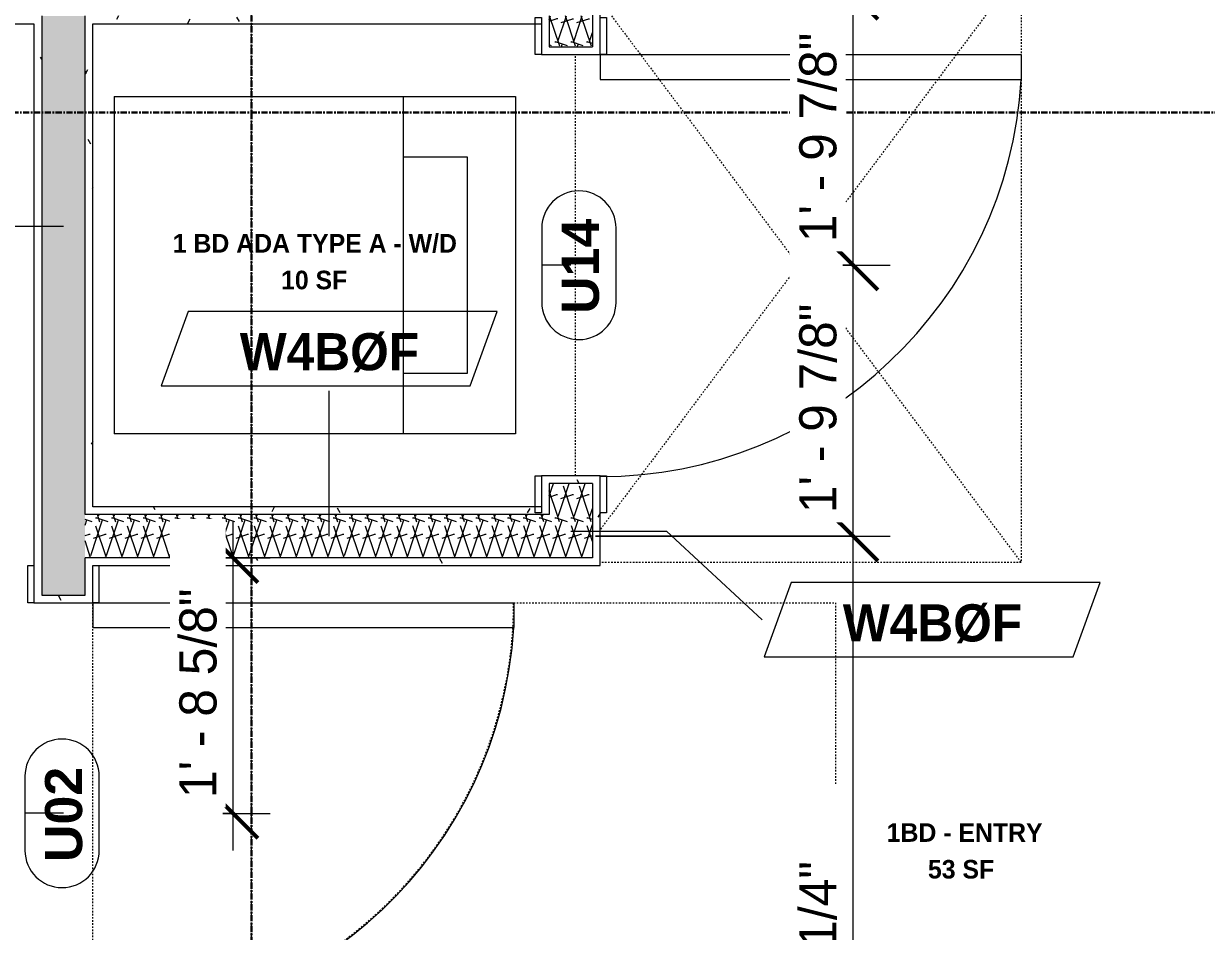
# Model space of a CAD drawing. Header units: inches. Extents: x -4058 to -1781, y 9814 to 12289.
# Drawn here: x -2845.7 to -2750.2, y 11781.1 to 11854.4 of the extents above; entities that cross this region are included whole.
import ezdxf

# ---------------------------------------------------------------- set-up
doc = ezdxf.new("R2010")
doc.units = ezdxf.units.IN
doc.header["$MEASUREMENT"] = 0
for name, pattern in [('Dash', [0.25, 0.125, -0.125]), ('Grid Line 1_2_', [0.875, 0.5, -0.125, 0.125, -0.125]), ('Grid Line 1_2__2_', [0.875, 0.5, -0.125, 0.125, -0.125])]:
    doc.linetypes.add(name, pattern=pattern)
for name, color, linetype, lineweight in [('0-1', 7, 'Continuous', 5), ('A-ANNO-DIMS', 211, 'Continuous', 9), ('A-ANNO-DIMS-32', 211, 'Continuous', 9), ('A-AREA-IDEN', 2, 'Continuous', 9), ('A-DOOR-2', 31, 'Continuous', 9), ('A-DOOR-FRAM', 31, 'Continuous', 9), ('A-DOOR-IDEN', 31, 'Continuous', 9), ('A-GENM', 5, 'Continuous', 9), ('A-GENM-2', 147, 'Dash', 9), ('A-WALL-2', 113, 'Continuous', 9), ('A-WALL-IDEN', 211, 'Continuous', 9), ('A-WALL-PATT-1', 9, 'Continuous', 9), ('P-SANR-FIXT', 6, 'Continuous', 9), ('S-GRID-1', 1, 'Grid Line 1_2_', 9), ('S-GRID-2', 1, 'Grid Line 1_2__2_', 30)]:
    doc.layers.add(name, color=color, linetype=linetype, lineweight=lineweight)
doc.styles.add('Arial_B', font='arialbd.ttf', dxfattribs={"height": 3})
doc.styles.add('Century Gothic', font='ufonts.com_century-gothic.ttf', dxfattribs={"height": 3})
doc.styles.add('Century Gothic_B', font='GOTHICB.TTF', dxfattribs={"height": 1.5})
doc.styles.add('Century Gothic_B_1', font='GOTHICB.TTF', dxfattribs={"height": 3})
doc.dimstyles.new('THE_DIMENSION_STRING_6', dxfattribs={"dimscale": 12, "dimtxt": 3.132505, "dimasz": 0.333333, "dimexe": 0.25, "dimexo": 0.166667, "dimgap": 0.041667, "dimtad": 1, "dimdec": 4, "dimrnd": 0.0625, "dimzin": 3, "dimdsep": 46, "dimlunit": 4, "dimtxsty": 'Century Gothic', "dimblk1": 'OBLIQUE', "dimblk2": 'OBLIQUE', "dimsah": 1, "dimcen": 0.09, "dimdle": 0.25, "dimazin": 0, "dimtfac": 1, "dimtdec": 4, "dimtix": 1, "dimtmove": 0, "dimatfit": 3, "dimfxl": 1, "dimtvp": 1, "dimtfill": 1, "dimfrac": 2, "dimtolj": 1, "dimtzin": 0, "dimarcsym": 2})
pattern_1 = [(0, (0, 0), (10.24, 2.56), [0.422, -7.258, 0.422, -7.258, -40.96]), (0, (0, 0), (10.24, 2.56), [-15.36, 0.422, -14.938, 0.422, -7.258, -17.92]), (0, (0, 0), (10.24, 2.56), [-38.4, 0.422, -4.698, 0.422, -12.378]), (120, (3.84, 1.28), (-7.33702503, 7.58810013), [0.422, -7.258, 0.422, -7.258, -40.96]), (120, (3.84, 1.28), (-7.33702503, 7.58810013), [-15.36, 0.422, -14.938, 0.422, -7.258, -17.92]), (120, (3.84, 1.28), (-7.33702503, 7.58810013), [-38.4, 0.422, -4.698, 0.422, -12.378]), (240, (5.12, 6.4), (-2.90297497, -10.14810013), [0.422, -7.258, 0.422, -7.258, -40.96]), (240, (5.12, 6.4), (-2.90297497, -10.14810013), [-15.36, 0.422, -14.938, 0.422, -7.258, -17.92]), (240, (5.12, 6.4), (-2.90297497, -10.14810013), [-38.4, 0.422, -4.698, 0.422, -12.378])]
pattern_2 = [(161.57, (0.16, 0.16), (-1.279773737, -0.000426766), [0, -9.107, 1.011, 0]), (18.43, (-0.16, 0.16), (-1.279773737, 0.000426766), [0, -9.107, 1.011, 0]), (108.43, (0.16, 0.16), (0.639452382, -3.199964008), [3.035, -7.083]), (71.57, (-0.16, 0.16), (0.639452382, 3.199964008), [3.035, -7.083])]

# ---------------------------------------------------------------- blocks, each defined once
blk = doc.blocks.new('CTR - 1st Phase - Shell_rvt-1-UNIT PLANS - 2ND FLOOR')
at = {"layer": 'S-GRID-1'}
for p, q in [((-2827.324, 9836.18), (-2827.324, 12272.999)), ((-1781.273, 11847.189), (-4041.78, 11847.189))]:
    blk.add_line(p, q, dxfattribs=at)
blk = doc.blocks.new('CTR - 1st Phase - Structure_rvt-1-UNIT PLANS - 2ND FLOOR')
at = {"layer": 'S-GRID-2'}
for p, q in [((-2827.324, 9814.027), (-2827.324, 12247.501)), ((-1781.273, 11847.189), (-4041.78, 11847.189))]:
    blk.add_line(p, q, dxfattribs=at)
blk = doc.blocks.new('SWING - SINGLE - FLUSH - SWING - FLUSH - 2-10 x 6-8 - PRIVACY-3983845-UNIT PLANS - 2ND FLOOR')
at = {"layer": 'A-DOOR-2'}
for p, q in [((15, -2.375), (15, -36.383)), ((17, -2.375), (15, -2.375)), ((17, -2.375), (17, -36.383)), ((17, -36.383), (15, -36.383))]:
    blk.add_line(p, q, dxfattribs=at)
blk.add_arc((17, -2.375), 34.067, 180, 266.63431, dxfattribs=at)
at = {"layer": 'A-DOOR-FRAM'}
for p, q in [((-20, 2.375), (-20, 2.875)), ((-20, 2.875), (-17, 2.875)), ((-17, 2.875), (-17, 2.375)), ((17, 2.375), (17, 2.875)), ((17, 2.875), (20, 2.875)), ((20, 2.875), (20, 2.375)), ((-17, 2.375), (-20, 2.375)), ((20, 2.375), (17, 2.375)), ((-20, -2.375), (-17, -2.375)), ((-20, -2.875), (-20, -2.375)), ((-17, -2.375), (-17, -2.875)), ((17, -2.375), (20, -2.375)), ((17, -2.875), (17, -2.375)), ((20, -2.375), (20, -2.875)), ((-17, -2.875), (-20, -2.875)), ((20, -2.875), (17, -2.875))]:
    blk.add_line(p, q, dxfattribs=at)
blk = doc.blocks.new('OD_ADA Clearances - _a_ Front Approach_ Pull Side - 18_-3244727-UNIT PLANS - 2ND FLOOR')
at = {"layer": 'A-GENM-2'}
for p, q in [((-34, 0.5), (-34, 60)), ((-34, 60), (0, 60)), ((0, 60), (18, 60)), ((0, 60), (0, 0.5)), ((18, 60), (18, 0)), ((9.753, 58), (8.247, 58)), ((8.247, 58), (8.247, 54)), ((9.753, 58), (9.753, 54)), ((6.833, 55.414), (6.03, 54.267)), ((8.247, 54), (6.833, 55.414)), ((9.753, 54), (11.167, 55.414)), ((11.167, 55.414), (11.97, 54.267)), ((6.03, 54.267), (9, 51.298)), ((11.97, 54.267), (9, 51.298)), ((-34, 0.5), (-34, 34)), ((0, 0), (-34, 0))]:
    blk.add_line(p, q, dxfattribs=at)
blk.add_arc((-34, 0), 34, 360, 90, dxfattribs=at)
blk = doc.blocks.new('SWING - SINGLE - FLUSH - SWING - FLUSH - 2-10 x 6-8 - PASSAGE-3983843-UNIT PLANS - 2ND FLOOR')
at = {"layer": 'A-DOOR-2'}
for p, q in [((15, -2.375), (15, -36.383)), ((17, -2.375), (15, -2.375)), ((17, -2.375), (17, -36.383)), ((17, -36.383), (15, -36.383))]:
    blk.add_line(p, q, dxfattribs=at)
blk.add_arc((17, -2.375), 34.067, 180, 266.63431, dxfattribs=at)
at = {"layer": 'A-DOOR-FRAM'}
for p, q in [((-20, 2.375), (-20, 2.875)), ((-20, 2.875), (-17, 2.875)), ((-17, 2.875), (-17, 2.375)), ((17, 2.375), (17, 2.875)), ((17, 2.875), (20, 2.875)), ((20, 2.875), (20, 2.375)), ((-17, 2.375), (-20, 2.375)), ((20, 2.375), (17, 2.375)), ((-20, -2.375), (-17, -2.375)), ((-20, -2.875), (-20, -2.375)), ((-17, -2.375), (-17, -2.875)), ((17, -2.375), (20, -2.375)), ((17, -2.875), (17, -2.375)), ((20, -2.375), (20, -2.875)), ((-17, -2.875), (-20, -2.875)), ((20, -2.875), (17, -2.875))]:
    blk.add_line(p, q, dxfattribs=at)
blk = doc.blocks.new('ADA Clearances - 36_x48_-V107-UNIT PLANS - 2ND FLOOR')
at = {"layer": 'A-GENM-2'}
for p, q in [((18, 24), (-16, -21.333)), ((-16, 24), (18, 24)), ((18, 24), (18, -24)), ((-16, 21.333), (18, -24)), ((-18, -17), (-18, 17)), ((18, -24), (-16, -24))]:
    blk.add_line(p, q, dxfattribs=at)
blk = doc.blocks.new('Stacked Washer and Dryer - 26_x25_ - Private-1352637-UNIT PLANS - 2ND FLOOR')
at = {"layer": 'P-SANR-FIXT'}
for p, q in [((0, 13.625), (32.4375, 13.625)), ((0, 13.625), (0, -13.625)), ((23.34375, 13.625), (23.34375, -13.625)), ((32.4375, 13.625), (32.4375, -13.625)), ((23.34375, 8.75), (28.53125, 8.75)), ((28.53125, 8.75), (28.53125, -8.75)), ((28.53125, -8.75), (23.34375, -8.75)), ((32.4375, -13.625), (0, -13.625))]:
    blk.add_line(p, q, dxfattribs=at)
blk = doc.blocks.new('Door Tag - Type Mark-2601225-UNIT PLANS - 2ND FLOOR')
at = {"layer": 'A-DOOR-IDEN'}
for p, q in [((0.09375, 0.09375), (-0.09375, 0.09375)), ((-0.09375, -0.09375), (0.09375, -0.09375))]:
    blk.add_line(p, q, dxfattribs=at)
for centre, start, end in [((-0.09375, 0), 90, 270), ((0.09375, 0), 270, 90)]:
    blk.add_arc(centre, 0.09375, start, end, dxfattribs=at)
blk = doc.blocks.new('Wall Tag - Arch Wall-3956453-UNIT PLANS - 2ND FLOOR')
at = {"layer": 'A-WALL-IDEN'}
for p, q in [((-0.3561, 0.0937), (-0.4244, -0.0937)), ((0.4244, 0.0937), (-0.3561, 0.0937)), ((0.3561, -0.0937), (0.4244, 0.0937)), ((-0.4244, -0.0937), (0.3561, -0.0937))]:
    blk.add_line(p, q, dxfattribs=at)
blk = doc.blocks.new('DIMBLOCK1373-UNIT PLANS - 2ND FLOOR')
at = {"layer": 'A-ANNO-DIMS-32', "lineweight": 50}
for p, q in [((-2778.734, 11812.989), (-2780.734, 11814.989)), ((-2778.734, 11812.989), (-2776.734, 11810.989)), ((-2778.734, 11742.739), (-2780.734, 11744.739)), ((-2778.734, 11742.739), (-2776.734, 11740.739))]:
    blk.add_line(p, q, dxfattribs=at)
at = {"layer": 'A-ANNO-DIMS-32'}
for p, q in [((-2799.524, 11812.989), (-2775.734, 11812.989)), ((-2778.734, 11812.989), (-2799.524, 11812.989)), ((-2778.734, 11739.739), (-2778.734, 11812.989)), ((-2791.274, 11742.739), (-2775.734, 11742.739)), ((-2778.734, 11742.739), (-2791.274, 11742.739))]:
    blk.add_line(p, q, dxfattribs=at)
at = {"layer": 'A-ANNO-DIMS-32', "color": 0, "insert": (-2783.079, 11767.622), "char_height": 3, "width": 24.5827, "attachment_point": 1, "rotation": 90, "line_spacing_factor": 0.984502, "style": 'Century Gothic', "bg_fill": 3, "box_fill_scale": 1.25, "bg_fill_color": 256, "bg_fill_true_color": 13158600, "bg_fill_transparency": 0}
blk.add_mtext('5\' - 10 1/4"', dxfattribs=at)
blk = doc.blocks.new('_Oblique')
at = {"color": 0, "linetype": 'ByBlock', "lineweight": -2}
blk.add_line((-0.5, -0.5), (0.5, 0.5), dxfattribs=at)
blk = doc.blocks.new('DIMBLOCK1374-UNIT PLANS - 2ND FLOOR')
at = {"layer": 'A-ANNO-DIMS-32', "lineweight": 50}
for p, q in [((-2778.734, 11834.864), (-2780.734, 11836.864)), ((-2778.734, 11834.864), (-2776.734, 11832.864)), ((-2778.734, 11812.989), (-2780.734, 11814.989)), ((-2778.734, 11812.989), (-2776.734, 11810.989))]:
    blk.add_line(p, q, dxfattribs=at)
at = {"layer": 'A-ANNO-DIMS-32'}
for p, q in [((-2779.562, 11834.864), (-2775.734, 11834.864)), ((-2778.734, 11834.864), (-2779.562, 11834.864)), ((-2778.734, 11812.989), (-2778.734, 11834.864)), ((-2799.524, 11812.989), (-2775.734, 11812.989)), ((-2778.734, 11812.989), (-2799.524, 11812.989))]:
    blk.add_line(p, q, dxfattribs=at)
at = {"layer": 'A-ANNO-DIMS-32', "color": 0, "insert": (-2783.079, 11814.853), "char_height": 3, "width": 21.77837, "attachment_point": 1, "rotation": 90, "line_spacing_factor": 0.984502, "style": 'Century Gothic', "bg_fill": 3, "box_fill_scale": 1.25, "bg_fill_color": 256, "bg_fill_true_color": 13158600, "bg_fill_transparency": 0}
blk.add_mtext('1\' - 9 7/8"', dxfattribs=at)
blk = doc.blocks.new('DIMBLOCK1375-UNIT PLANS - 2ND FLOOR')
at = {"layer": 'A-ANNO-DIMS-32', "lineweight": 50}
for p, q in [((-2778.734, 11856.739), (-2780.734, 11858.739)), ((-2778.734, 11856.739), (-2776.734, 11854.739)), ((-2778.734, 11834.864), (-2780.734, 11836.864)), ((-2778.734, 11834.864), (-2776.734, 11832.864))]:
    blk.add_line(p, q, dxfattribs=at)
at = {"layer": 'A-ANNO-DIMS-32'}
for p, q in [((-2799.524, 11856.739), (-2775.734, 11856.739)), ((-2778.734, 11856.739), (-2799.524, 11856.739)), ((-2778.734, 11834.864), (-2778.734, 11856.739)), ((-2779.562, 11834.864), (-2775.734, 11834.864)), ((-2778.734, 11834.864), (-2779.562, 11834.864))]:
    blk.add_line(p, q, dxfattribs=at)
at = {"layer": 'A-ANNO-DIMS-32', "color": 0, "insert": (-2783.079, 11836.728), "char_height": 3, "width": 21.77837, "attachment_point": 1, "rotation": 90, "line_spacing_factor": 0.984502, "style": 'Century Gothic', "bg_fill": 3, "box_fill_scale": 1.25, "bg_fill_color": 256, "bg_fill_true_color": 13158600, "bg_fill_transparency": 0}
blk.add_mtext('1\' - 9 7/8"', dxfattribs=at)
blk = doc.blocks.new('DIMBLOCK1382-UNIT PLANS - 2ND FLOOR')
at = {"layer": 'A-ANNO-DIMS-32', "lineweight": 50}
for p, q in [((-2861.108, 11856.739), (-2863.108, 11858.739)), ((-2861.108, 11856.739), (-2859.108, 11854.739)), ((-2861.108, 11790.614), (-2863.108, 11792.614)), ((-2861.108, 11790.614), (-2859.108, 11788.614))]:
    blk.add_line(p, q, dxfattribs=at)
at = {"layer": 'A-ANNO-DIMS-32'}
for p, q in [((-2860.28, 11856.739), (-2864.108, 11856.739)), ((-2861.108, 11856.739), (-2861.108, 11790.614)), ((-2861.108, 11856.739), (-2860.28, 11856.739)), ((-2847.399, 11790.614), (-2864.108, 11790.614)), ((-2861.108, 11790.614), (-2847.399, 11790.614))]:
    blk.add_line(p, q, dxfattribs=at)
at = {"layer": 'A-ANNO-DIMS-32', "color": 0, "insert": (-2865.454, 11814.603), "char_height": 3, "width": 21.77837, "attachment_point": 1, "rotation": 90, "line_spacing_factor": 0.984502, "style": 'Century Gothic', "bg_fill": 3, "box_fill_scale": 1.25, "bg_fill_color": 256, "bg_fill_true_color": 13158600, "bg_fill_transparency": 0}
blk.add_mtext('5\' - 6 1/8"', dxfattribs=at)
blk = doc.blocks.new('DIMBLOCK1383-UNIT PLANS - 2ND FLOOR')
at = {"layer": 'A-ANNO-DIMS-32', "lineweight": 50}
for p, q in [((-2861.108, 11790.614), (-2863.108, 11792.614)), ((-2861.108, 11790.614), (-2859.108, 11788.614)), ((-2861.108, 11751.739), (-2863.108, 11753.739)), ((-2861.108, 11751.739), (-2859.108, 11749.739))]:
    blk.add_line(p, q, dxfattribs=at)
at = {"layer": 'A-ANNO-DIMS-32'}
for p, q in [((-2847.399, 11790.614), (-2864.108, 11790.614)), ((-2861.108, 11790.614), (-2861.108, 11751.739)), ((-2861.108, 11790.614), (-2847.399, 11790.614)), ((-2844.524, 11751.739), (-2864.108, 11751.739)), ((-2861.108, 11751.739), (-2844.524, 11751.739))]:
    blk.add_line(p, q, dxfattribs=at)
at = {"layer": 'A-ANNO-DIMS-32', "color": 0, "insert": (-2865.454, 11762.103), "char_height": 3, "width": 21.77837, "attachment_point": 1, "rotation": 90, "line_spacing_factor": 0.984502, "style": 'Century Gothic', "bg_fill": 3, "box_fill_scale": 1.25, "bg_fill_color": 256, "bg_fill_true_color": 13158600, "bg_fill_transparency": 0}
blk.add_mtext('3\' - 2 7/8"', dxfattribs=at)
blk = doc.blocks.new('DIMBLOCK1387-UNIT PLANS - 2ND FLOOR')
at = {"layer": 'A-ANNO-DIMS-32'}
for p, q in [((-2828.808, 11787.614), (-2828.808, 11814.239)), ((-2829.637, 11811.239), (-2825.808, 11811.239)), ((-2828.808, 11811.239), (-2829.637, 11811.239)), ((-2829.637, 11790.614), (-2825.808, 11790.614)), ((-2828.808, 11790.614), (-2829.637, 11790.614))]:
    blk.add_line(p, q, dxfattribs=at)
at = {"layer": 'A-ANNO-DIMS-32', "lineweight": 50}
for p, q in [((-2828.808, 11811.239), (-2830.808, 11813.239)), ((-2828.808, 11811.239), (-2826.808, 11809.239)), ((-2828.808, 11790.614), (-2830.808, 11792.614)), ((-2828.808, 11790.614), (-2826.808, 11788.614))]:
    blk.add_line(p, q, dxfattribs=at)
at = {"layer": 'A-ANNO-DIMS-32', "color": 0, "insert": (-2833.154, 11791.853), "char_height": 3, "width": 21.77837, "attachment_point": 1, "rotation": 90, "line_spacing_factor": 0.984502, "style": 'Century Gothic', "bg_fill": 3, "box_fill_scale": 1.25, "bg_fill_color": 256, "bg_fill_true_color": 13158600, "bg_fill_transparency": 0}
blk.add_mtext('1\' - 8 5/8"', dxfattribs=at)
blk = doc.blocks.new('DIMBLOCK1398-UNIT PLANS - 2ND FLOOR')
at = {"layer": 'A-ANNO-DIMS-32'}
for p, q in [((-2652.93, 11721.739), (-2652.93, 12113.339)), ((-2784.215, 12110.339), (-2649.93, 12110.339)), ((-2652.93, 12110.339), (-2784.215, 12110.339)), ((-2692.199, 11724.739), (-2649.93, 11724.739)), ((-2652.93, 11724.739), (-2692.199, 11724.739))]:
    blk.add_line(p, q, dxfattribs=at)
at = {"layer": 'A-ANNO-DIMS-32', "lineweight": 50}
for p, q in [((-2652.93, 12110.339), (-2654.93, 12112.339)), ((-2652.93, 12110.339), (-2650.93, 12108.339)), ((-2652.93, 11724.739), (-2654.93, 11726.739)), ((-2652.93, 11724.739), (-2650.93, 11722.739))]:
    blk.add_line(p, q, dxfattribs=at)
at = {"layer": 'A-ANNO-DIMS-32', "color": 0, "insert": (-2657.275, 11907.297), "char_height": 3, "width": 24.5827, "attachment_point": 1, "rotation": 90, "line_spacing_factor": 0.984502, "style": 'Century Gothic', "bg_fill": 3, "box_fill_scale": 1.25, "bg_fill_color": 256, "bg_fill_true_color": 13158600, "bg_fill_transparency": 0}
blk.add_mtext('32\' - 1 5/8"', dxfattribs=at)

msp = doc.modelspace()

# ---------------------------------------------------------------- hatches: boundary and pattern name
at = {"layer": 'A-WALL-PATT-1'}
h = msp.add_hatch(dxfattribs=at)
h.set_pattern_fill('FP_1', color=256, style=0, pattern_type=2)
h.set_pattern_definition(pattern_1)
h.paths.add_polyline_path([(-2799.14874, 11811.2394), (-2799.14874, 11817.8644), (-2801.52374, 11817.8644), (-2801.52374, 11817.2394), (-2799.77374, 11817.2394), (-2799.77374, 11811.2394)], flags=0)
h.paths.add_polyline_path([(-2799.14874, 11851.8644), (-2799.14874, 11858.4894), (-2799.77374, 11858.4894), (-2799.77374, 11852.4894), (-2801.52374, 11852.4894), (-2801.52374, 11851.8644)], flags=0)
h = msp.add_hatch(dxfattribs=at)
h.set_pattern_fill('FP_1', color=256, style=0, pattern_type=2)
h.set_pattern_definition(pattern_1)
h.paths.add_polyline_path([(-2803.89874, 11854.3644), (-2803.27374, 11854.3644), (-2803.27374, 11854.9894), (-2840.77374, 11854.9894), (-2840.77374, 11854.3644), (-2808.57421, 11854.3644)], flags=0)
h.paths.add_polyline_path([(-2844.27374, 11854.3644), (-2844.27374, 11854.9894), (-2858.21124, 11854.9894), (-2858.21124, 11856.7394), (-2858.83624, 11856.7394), (-2858.83624, 11854.3644), (-2844.89874, 11854.3644)], flags=0)
h.paths.add_polyline_path([(-2892.83624, 11854.3644), (-2892.83624, 11856.7394), (-2893.46124, 11856.7394), (-2893.46124, 11854.9894), (-2931.08624, 11854.9894), (-2931.08624, 11854.3644), (-2894.35702, 11854.3644)], flags=0)
h = msp.add_hatch(dxfattribs=at)
h.set_pattern_fill('FP_1', color=256, style=0, pattern_type=2)
h.set_pattern_definition(pattern_1)
h.paths.add_polyline_path([(-2844.27374, 11724.7394), (-2844.27374, 11772.9894), (-2842.52374, 11772.9894), (-2842.52374, 11773.6144), (-2844.89874, 11773.6144), (-2844.89874, 11724.7394)], flags=0)
h.paths.add_polyline_path([(-2842.52374, 11807.6144), (-2842.52374, 11808.2394), (-2844.27374, 11808.2394), (-2844.27374, 11854.3644), (-2844.89874, 11854.3644), (-2844.89874, 11807.6144), (-2842.88734, 11807.6144)], flags=0)
h = msp.add_hatch(dxfattribs=at)
h.set_pattern_fill('FP_5', color=256, style=0, pattern_type=2)
h.set_pattern_definition(pattern_2)
h.paths.add_polyline_path([(-2842.52374, 11724.7394), (-2840.77374, 11724.7394), (-2840.77374, 11772.9894), (-2844.27374, 11772.9894), (-2844.27374, 11724.7394), (-2842.88734, 11724.7394)], flags=0)
h.paths.add_polyline_path([(-2840.77374, 11808.2394), (-2840.77374, 11854.9894), (-2844.27374, 11854.9894), (-2844.27374, 11808.2394), (-2842.52374, 11808.2394)], flags=0)
h = msp.add_hatch(dxfattribs=at)
h.set_pattern_fill('FP_1', color=256, style=0, pattern_type=2)
h.set_pattern_definition(pattern_1)
h.paths.add_polyline_path([(-2840.14874, 11724.7394), (-2840.14874, 11749.9894), (-2840.77374, 11749.9894), (-2840.77374, 11724.7394)], flags=0)
h.paths.add_polyline_path([(-2840.77374, 11753.4894), (-2840.14874, 11753.4894), (-2840.14874, 11773.6144), (-2842.52374, 11773.6144), (-2842.52374, 11772.9894), (-2840.77374, 11772.9894), (-2840.77374, 11754.37845)], flags=0)
h.paths.add_polyline_path([(-2840.14874, 11807.6144), (-2840.14874, 11811.2394), (-2840.77374, 11811.2394), (-2840.77374, 11808.2394), (-2842.52374, 11808.2394), (-2842.52374, 11807.6144)], flags=0)
h.paths.add_polyline_path([(-2840.77374, 11814.7394), (-2840.14874, 11814.7394), (-2840.14874, 11854.3644), (-2840.77374, 11854.3644), (-2840.77374, 11829.20611)], flags=0)
h = msp.add_hatch(dxfattribs=at)
h.set_pattern_fill('FP_5', color=256, style=0, pattern_type=2)
h.set_pattern_definition(pattern_2)
h.paths.add_polyline_path([(-2799.77374, 11814.7394), (-2799.77374, 11817.2394), (-2803.27374, 11817.2394), (-2803.27374, 11814.7394)], flags=0)
h.paths.add_polyline_path([(-2799.77374, 11852.4894), (-2799.77374, 11854.9894), (-2803.27374, 11854.9894), (-2803.27374, 11852.4894), (-2801.52374, 11852.4894)], flags=0)
h = msp.add_hatch(dxfattribs=at)
h.set_pattern_fill('FP_1', color=256, style=0, pattern_type=2)
h.set_pattern_definition(pattern_1)
h.paths.add_polyline_path([(-2840.14874, 11814.7394), (-2803.27374, 11814.7394), (-2803.27374, 11815.3644), (-2840.14874, 11815.3644)], flags=0)
h = msp.add_hatch(dxfattribs=at)
h.set_pattern_fill('FP_5', color=256, style=0, pattern_type=2)
h.set_pattern_definition(pattern_2)
h.paths.add_polyline_path([(-2799.77374, 11811.2394), (-2799.77374, 11814.7394), (-2840.77374, 11814.7394), (-2840.77374, 11811.2394), (-2808.57421, 11811.2394)], flags=0)
h = msp.add_hatch(dxfattribs=at)
h.set_pattern_fill('FP_1', color=256, style=0, pattern_type=2)
h.set_pattern_definition(pattern_1)
h.paths.add_polyline_path([(-2840.14874, 11810.6144), (-2799.14874, 11810.6144), (-2799.14874, 11811.2394), (-2840.14874, 11811.2394)], flags=0)

# ---------------------------------------------------------------- linework, layer by layer
at = {"layer": 'A-DOOR-IDEN'}
for p, q in [((-2801.52374, 11834.8644), (-2803.8769, 11834.8644)), ((-2842.52374, 11790.6144), (-2845.62348, 11790.6144))]:
    msp.add_line(p, q, dxfattribs=at)
at = {"layer": 'A-WALL-2'}
for p, q in [((-2799.14874, 11851.8644), (-2799.14874, 11859.1144)), ((-2799.77374, 11858.4894), (-2799.77374, 11852.4894)), ((-2858.83624, 11854.3644), (-2844.89874, 11854.3644)), ((-2844.89874, 11854.3644), (-2844.89874, 11807.6144)), ((-2844.27374, 11854.9894), (-2844.27374, 11808.2394)), ((-2840.77374, 11814.7394), (-2840.77374, 11854.9894)), ((-2840.14874, 11854.3644), (-2803.89874, 11854.3644)), ((-2840.14874, 11815.3644), (-2840.14874, 11854.3644)), ((-2803.89874, 11854.3644), (-2803.89874, 11851.8644)), ((-2803.27374, 11854.9894), (-2803.27374, 11852.4894)), ((-2803.27374, 11852.4894), (-2799.77374, 11852.4894)), ((-2803.89874, 11851.8644), (-2799.14874, 11851.8644)), ((-2803.89874, 11817.8644), (-2803.89874, 11815.3644)), ((-2799.14874, 11817.8644), (-2803.89874, 11817.8644)), ((-2803.27374, 11817.2394), (-2803.27374, 11814.7394)), ((-2799.77374, 11817.2394), (-2803.27374, 11817.2394)), ((-2799.77374, 11817.2394), (-2799.77374, 11811.2394)), ((-2799.14874, 11810.6144), (-2799.14874, 11817.8644)), ((-2803.89874, 11815.3644), (-2840.14874, 11815.3644)), ((-2803.27374, 11814.7394), (-2840.77374, 11814.7394)), ((-2799.77374, 11811.2394), (-2840.77374, 11811.2394)), ((-2840.77374, 11808.2394), (-2840.77374, 11811.2394)), ((-2840.14874, 11810.6144), (-2799.14874, 11810.6144)), ((-2840.14874, 11807.6144), (-2840.14874, 11810.6144)), ((-2844.89874, 11807.6144), (-2840.14874, 11807.6144)), ((-2844.27374, 11808.2394), (-2840.77374, 11808.2394))]:
    msp.add_line(p, q, dxfattribs=at)
at = {"layer": 'A-WALL-IDEN'}
for p, q in [((-2842.52374, 11837.98216), (-2853.36689, 11837.98216)), ((-2821.05356, 11812.9894), (-2821.05356, 11824.71442)), ((-2801.52374, 11813.40464), (-2793.79823, 11813.40464)), ((-2793.79823, 11813.40464), (-2786.07272, 11806.24078))]:
    msp.add_line(p, q, dxfattribs=at)

# ---------------------------------------------------------------- block references
at = {"layer": '0-1'}
for name in ['CTR - 1st Phase - Shell_rvt-1-UNIT PLANS - 2ND FLOOR', 'CTR - 1st Phase - Structure_rvt-1-UNIT PLANS - 2ND FLOOR']:
    msp.add_blockref(name, (0, 0), dxfattribs=at)
at = {"layer": 'A-DOOR-2', "rotation": 89.99999999995198}
for name, p in [('SWING - SINGLE - FLUSH - SWING - FLUSH - 2-10 x 6-8 - PASSAGE-3983843-UNIT PLANS - 2ND FLOOR', (-2801.52374, 11834.8644)), ('SWING - SINGLE - FLUSH - SWING - FLUSH - 2-10 x 6-8 - PRIVACY-3983845-UNIT PLANS - 2ND FLOOR', (-2842.52374, 11790.6144))]:
    msp.add_blockref(name, p, dxfattribs=at)
at = {"layer": 'A-DOOR-IDEN', "xscale": 31.99999999999999, "yscale": 31.99999999999999, "zscale": 31.99999999999999, "rotation": 89.99999999999991}
for p in [(-2800.8769, 11834.8644), (-2842.62348, 11790.6144)]:
    msp.add_blockref('Door Tag - Type Mark-2601225-UNIT PLANS - 2ND FLOOR', p, dxfattribs=at)
at = {"layer": 'A-GENM'}
msp.add_blockref('ADA Clearances - 36_x48_-V107-UNIT PLANS - 2ND FLOOR', (-2783.14874, 11834.8644), dxfattribs=at)
at = {"layer": 'A-GENM', "rotation": 269.9999999998037}
msp.add_blockref('OD_ADA Clearances - _a_ Front Approach_ Pull Side - 18_-3244727-UNIT PLANS - 2ND FLOOR', (-2840.14874, 11773.6144), dxfattribs=at)
at = {"layer": 'A-WALL-IDEN', "xscale": 31.99999999999999, "yscale": 31.99999999999999, "zscale": 31.99999999999999}
for p in [(-2821.05356, 11828.13244), (-2772.34101, 11806.24078)]:
    msp.add_blockref('Wall Tag - Arch Wall-3956453-UNIT PLANS - 2ND FLOOR', p, dxfattribs=at)
at = {"layer": 'P-SANR-FIXT'}
msp.add_blockref('Stacked Washer and Dryer - 26_x25_ - Private-1352637-UNIT PLANS - 2ND FLOOR', (-2838.42999, 11834.8644), dxfattribs=at)

# ---------------------------------------------------------------- texts
at = {"layer": 'A-AREA-IDEN', "char_height": 1.5, "attachment_point": 1, "style": 'Century Gothic_B'}
for s, insert, width in [('1 BD ADA TYPE A - W/D', (-2833.6873, 11837.38248), 26.967), ('10 SF', (-2824.93769, 11834.42078), 5.757), ('1BD - ENTRY', (-2776.01436, 11789.81266), 13.837), ('53 SF', (-2772.68208, 11786.85096), 5.757)]:
    msp.add_mtext(s, dxfattribs=dict(at, insert=insert, width=width))
at = {"layer": 'A-DOOR-IDEN', "char_height": 3, "width": 9.393, "attachment_point": 1, "rotation": 90, "style": 'Arial_B'}
for s, insert in [('U14', (-2802.25676, 11830.93251)), ('U02', (-2844.00333, 11786.68251))]:
    msp.add_mtext(s, dxfattribs=dict(at, insert=insert))
at = {"layer": 'A-WALL-IDEN', "char_height": 3, "width": 17.372, "attachment_point": 1, "style": 'Century Gothic_B_1'}
for insert in [(-2828.26948, 11829.37997), (-2779.55693, 11807.48831)]:
    msp.add_mtext('W4BØF', dxfattribs=dict(at, insert=insert))

# ---------------------------------------------------------------- next in the draw order: dimensions: what is measured, and where the dimension line sits
at = {"layer": 'A-ANNO-DIMS'}
for base, p1, p2, override, picture, middle in [((-2861.10829, 11790.6144), (-2858.27986, 11856.7394), (-2845.39874, 11790.6144), {"dimpost": '<>', "dimfxl": 67.367937}, 'DIMBLOCK1382-UNIT PLANS - 2ND FLOOR', (-2863.34996, 11823.6769)), ((-2828.80833, 11811.2394), (-2831.63676, 11790.6144), (-2831.63676, 11811.2394), {"dimpost": '<>', "dimfxl": 20.625}, 'DIMBLOCK1387-UNIT PLANS - 2ND FLOOR', (-2831.05, 11800.9269)), ((-2778.73352, 11812.9894), (-2793.27374, 11742.7394), (-2801.52374, 11812.9894), {"dimpost": '<>', "dimfxl": 70.732772}, 'DIMBLOCK1373-UNIT PLANS - 2ND FLOOR', (-2780.97519, 11777.8644))]:
    dim = msp.add_linear_dim(base=base, p1=p1, p2=p2, angle=90, dimstyle='THE_DIMENSION_STRING_6', override=override, dxfattribs=at)
    dim.commit()
    dim.dimension.update_dxf_attribs({"geometry": picture, "text_midpoint": middle})

# ---------------------------------------------------------------- next in the draw order: dimensions: what is measured, and where the dimension line sits
for base, p1, p2, override, picture, middle in [((-2778.73352, 11834.8644), (-2801.52374, 11812.9894), (-2781.56194, 11834.8644), {"dimpost": '<>', "dimfxl": 29.613997}, 'DIMBLOCK1374-UNIT PLANS - 2ND FLOOR', (-2780.97519, 11823.9269)), ((-2861.10829, 11751.7394), (-2845.39874, 11790.6144), (-2842.52374, 11751.7394), {"dimpost": '<>', "dimfxl": 38.981165}, 'DIMBLOCK1383-UNIT PLANS - 2ND FLOOR', (-2863.34996, 11771.1769))]:
    dim = msp.add_linear_dim(base=base, p1=p1, p2=p2, angle=90, dimstyle='THE_DIMENSION_STRING_6', override=override, dxfattribs=at)
    dim.commit()
    dim.dimension.update_dxf_attribs({"geometry": picture, "text_midpoint": middle})

# ---------------------------------------------------------------- next in the draw order: dimensions: what is measured, and where the dimension line sits
dim = msp.add_linear_dim(base=(-2778.73352, 11856.7394), p1=(-2781.56194, 11834.8644), p2=(-2801.52374, 11856.7394), angle=90, dimstyle='THE_DIMENSION_STRING_6', override={"dimpost": '<>', "dimfxl": 29.613997}, dxfattribs=at)
dim.commit()
dim.dimension.update_dxf_attribs({"geometry": 'DIMBLOCK1375-UNIT PLANS - 2ND FLOOR', "text_midpoint": (-2780.97519, 11845.8019)})

# ---------------------------------------------------------------- next in the draw order: dimensions: what is measured, and where the dimension line sits
dim = msp.add_linear_dim(base=(-2652.92959, 12110.3394), p1=(-2694.19874, 11724.7394), p2=(-2786.21489, 12110.3394), angle=90, dimstyle='THE_DIMENSION_STRING_6', override={"dimpost": '<>', "dimfxl": 396.426957}, dxfattribs=at)
dim.commit()
dim.dimension.update_dxf_attribs({"geometry": 'DIMBLOCK1398-UNIT PLANS - 2ND FLOOR', "text_midpoint": (-2655.17127, 11917.5394)})

doc.saveas('drawing.dxf')
